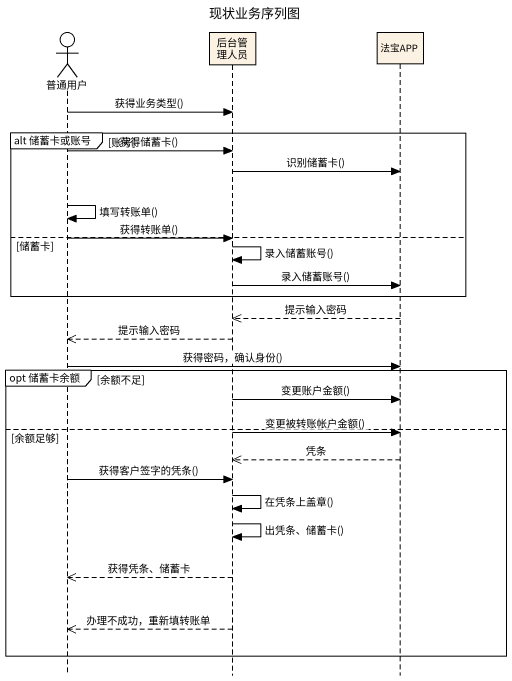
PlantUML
@startuml
title 现状业务序列图
hide footbox
actor 普通用户
participant 后台管理人员
participant 法宝APP

普通用户 -> 后台管理人员 : 获得业务类型()
group alt 储蓄卡或账号 [账号]
  普通用户 -> 后台管理人员 : 获得储蓄卡()
  后台管理人员 -> 法宝APP : 识别储蓄卡()
  普通用户 -> 普通用户 : 填写转账单()
else 储蓄卡
  普通用户 -> 后台管理人员 : 获得转账单()
  后台管理人员 -> 后台管理人员 : 录入储蓄账号()
  后台管理人员 -> 法宝APP : 录入储蓄账号()
end
法宝APP -->> 后台管理人员 : 提示输入密码
后台管理人员 -->> 普通用户 : 提示输入密码
普通用户 -> 法宝APP : 获得密码，确认身份()
group opt 储蓄卡余额 [余额不足]
  后台管理人员 -> 法宝APP : 变更账户金额()
else 余额足够
  后台管理人员 -> 法宝APP : 变更被转账帐户金额()
  法宝APP -->> 后台管理人员 : 凭条
  普通用户 -> 后台管理人员 : 获得客户签字的凭条()
  后台管理人员 -> 后台管理人员 : 在凭条上盖章()
  后台管理人员 -> 后台管理人员 : 出凭条、储蓄卡()
  后台管理人员 -->> 普通用户 : 获得凭条、储蓄卡
  后台管理人员 -->> 普通用户 : 办理不成功，重新填转账单
end
@enduml
